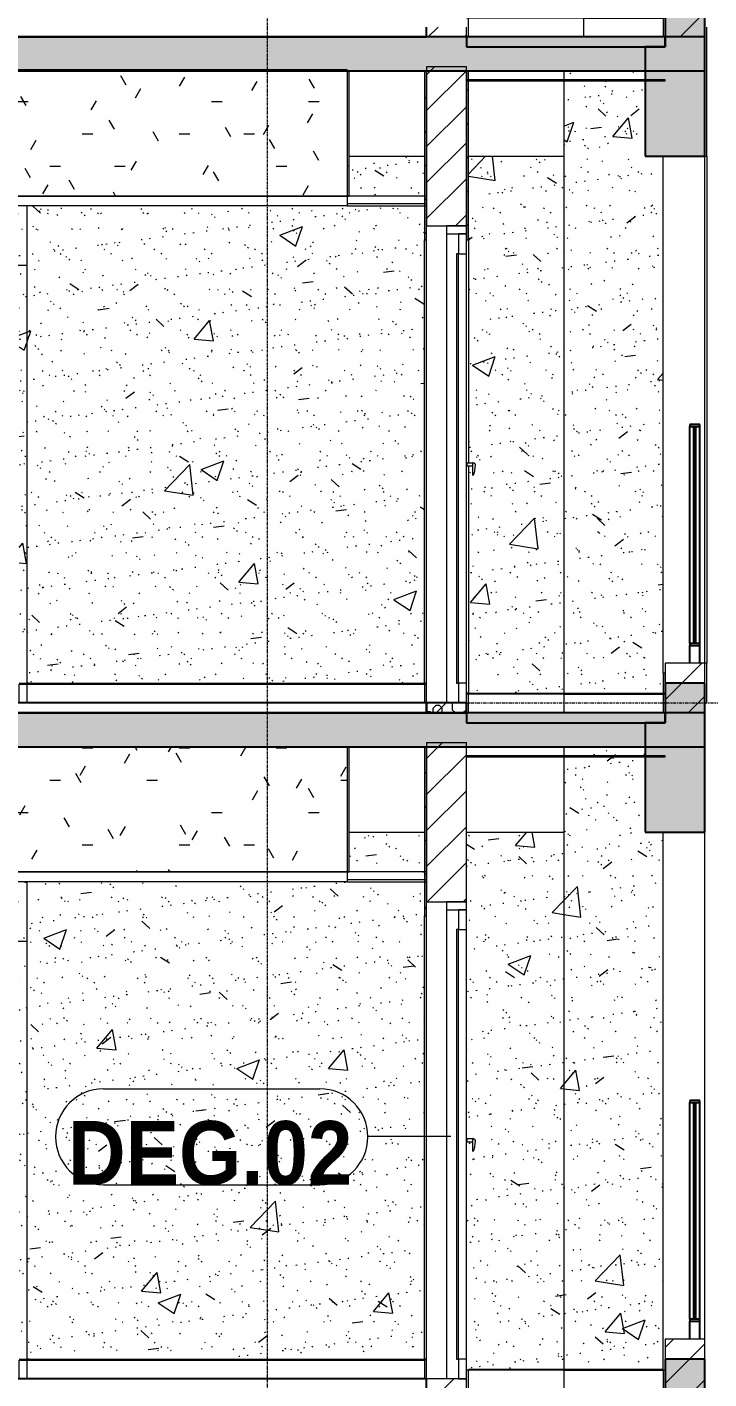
# Model space of a CAD drawing. Header units: millimetres. Extents: x 25061 to 259291, y -8723 to 35400.
# Drawn here: x 51543 to 54973, y 9000 to 15800 of the extents above; entities that cross this region are included whole.
import ezdxf

# ---------------------------------------------------------------- set-up
doc = ezdxf.new("R2010")
doc.units = ezdxf.units.MM
doc.linetypes.add('Centre', pattern=[31.75, 6.35, -4.7625, 15.875, -4.7625])
doc.linetypes.add('Grid Line', pattern=[22.225, 12.7, -3.175, 3.175, -3.175])
for name, color, linetype, lineweight in [('0-1', 7, 'Continuous', 5), ('A-CLNG', 13, 'Continuous', 9), ('A-CLNG-1', 250, 'Continuous', 18), ('A-CLNG-2', 7, 'Continuous', 9), ('A-CLNG-PATT-1', 7, 'Continuous', 9), ('A-CLNG-PATT-2', 9, 'Continuous', 9), ('A-DOOR', 31, 'Continuous', 9), ('A-DOOR-1', 7, 'Continuous', 9), ('A-DOOR-FRAM', 31, 'Continuous', 9), ('A-DOOR-GLAZ', 31, 'Continuous', 9), ('A-DOOR-IDEN', 31, 'Continuous', 9), ('A-FLOR-1', 10, 'Continuous', 25), ('A-FLOR-HRAL-1', 253, 'Continuous', 9), ('A-FLOR-LEVL-2', 51, 'Centre', 9), ('A-FLOR-PATT-1', 7, 'Continuous', 9), ('A-FLOR-PATT-2', 9, 'Continuous', 9), ('A-WALL', 113, 'Continuous', 9), ('A-WALL-1', 113, 'Continuous', 18), ('A-WALL-PATT-1', 7, 'Continuous', 9), ('A-WALL-PATT-2', 9, 'Continuous', 9), ('A-WALL-PATT-4', 111, 'Continuous', 9), ('I-WALL-1', 250, 'Continuous', 18), ('I-WALL-2', 7, 'Continuous', 9), ('S-BEAM-1', 12, 'Continuous', 5), ('S-BEAM-2', 10, 'Continuous', 25), ('S-BEAM-3', 7, 'Continuous', 9), ('S-COLS-1', 7, 'Continuous', 9), ('S-GRID-1', 1, 'Grid Line', 9)]:
    doc.layers.add(name, color=color, linetype=linetype, lineweight=lineweight)
doc.styles.add('Arial_B_1', font='arialbd.ttf', dxfattribs={"width": 0.9, "height": 320})
pattern_1 = [(50, (81080.3, 14125), (1165.978, -102.01), [121.92, -1341.12]), (355, (81080.3, 14125), (-225.554, 1222.763), [97.536, -1072.896]), (100.451, (81177.5, 14116.5), (940.433, 1120.746), [103.616, -1139.776]), (46.184, (81080.3, 14450.1), (1734.906, -269.074), [182.88, -2011.68]), (96.636, (81224.9, 14427.7), (1519.38, 1583.54), [155.42, -1709.665]), (351.184, (81080.3, 14450.1), (1519.39, 1583.52), [146.3, -1609.34]), (21, (81242.9, 14368.8), (970.332, -654.498), [121.92, -1341.12]), (326, (81242.9, 14368.8), (395.533, 1178.804), [97.536, -1072.896]), (71.451, (81323.7, 14314.3), (1365.87, 524.296), [103.616, -1139.776]), (37.5, (81080.3, 14125), (19.767, 541.1527), [53.645, -1006.246, 53.645, -1035.507, -1076.96]), (37.5, (81080.3, 14125), (19.767, 541.1527), [-2149.043, 53.645, -1023.315]), (7.5, (81080.3, 14125), (427.646, 641.156), [53.645, -567.334, 53.645, -981.862, -410.464]), (7.5, (81080.3, 14125), (427.646, 641.156), [-1656.486, 53.645, -356.82]), (327.5, (80717.8, 14125), (867.782, -36.665), [53.645, -352.755, 53.645, -1214.323, -1682.496]), (327.5, (80717.8, 14125), (867.782, -36.665), [-1674.368, 53.645, -1628.85]), (317.5, (80555.2, 14125), (948.028, 162.73), [53.645, -474.675, 53.645, -788.416, -1194.816]), (317.5, (80555.2, 14125), (948.028, 162.73), [-1370.38, 53.645, -1141.17])]
pattern_2 = [(37.5, (81080.3, 14125), (-5.1206, 156.61216), [5.364, -118.181, 5.364, -132.812, -132.08]), (37.5, (81080.3, 14125), (-5.1206, 156.61216), [-261.722, 5.364, -126.716]), (7.5, (81080.3, 14125), (143.847, 229.3842), [5.364, -61.285, 5.364, -105.989, -42.672]), (7.5, (81080.3, 14125), (143.847, 229.3842), [-178.003, 5.364, -37.308]), (327.5, (80980.33, 14125), (253.1176, 0.4601), [5.364, -35.276, 5.364, -140.94, -191.008]), (327.5, (80980.33, 14125), (253.1176, 0.4601), [-186.944, 5.364, -185.644]), (317.5, (80980.33, 14125), (244.3381, 71.3376), [5.364, -14.956, 5.364, -90.546, -109.728]), (317.5, (80980.33, 14125), (244.3381, 71.3376), [-116.23, 5.364, -104.364])]
pattern_3 = [(45, (81080.3, 14125), (-84.8528, 84.8528), [])]
pattern_4 = [(0, (81080.3, 14125), (1300.48, 325.12), [53.645, -921.715, 53.645, -6123.635]), (0, (81080.3, 14125), (1300.48, 325.12), [-1029.005, -921.715, 53.645, -1897.075, -3251.2]), (0, (81080.3, 14125), (1300.48, 325.12), [-3901.44, 53.645, -921.715, 53.645, -2222.195]), (0, (81080.3, 14125), (1300.48, 325.12), [-4930.445, -596.595, 53.645, -1571.955]), (120, (81567.98, 14287.56), (-931.8022, 963.6887), [53.645, -921.715, -6177.28]), (120, (81567.98, 14287.56), (-931.8022, 963.6887), [-975.36, 53.645, -921.715, -5201.92]), (120, (81567.98, 14287.56), (-931.8022, 963.6887), [-1950.72, 53.645, -1897.075, -3251.2]), (120, (81567.98, 14287.56), (-931.8022, 963.6887), [-3901.44, 53.645, -921.715, -2275.84]), (120, (81567.98, 14287.56), (-931.8022, 963.6887), [-4876.8, 53.645, -596.595, -1625.6]), (120, (81567.98, 14287.56), (-931.8022, 963.6887), [-5527.04, 53.645, -1571.955]), (240, (81730.54, 14937.8), (-368.6778, -1288.8087), [53.645, -921.715, -6177.28]), (240, (81730.54, 14937.8), (-368.6778, -1288.8087), [-975.36, 53.645, -921.715, -5201.92]), (240, (81730.54, 14937.8), (-368.6778, -1288.8087), [-1950.72, 53.645, -1897.075, -3251.2]), (240, (81730.54, 14937.8), (-368.6778, -1288.8087), [-3901.44, 53.645, -921.715, -2275.84]), (240, (81730.54, 14937.8), (-368.6778, -1288.8087), [-4876.8, 53.645, -596.595, -1625.6]), (240, (81730.54, 14937.8), (-368.6778, -1288.8087), [-5527.04, 53.645, -1571.955])]
pattern_5 = [(0, (81080.3, 14125), (650.24, 162.56), [53.645, -434.035, 53.645, -434.035, -2600.96]), (0, (81080.3, 14125), (650.24, 162.56), [-975.36, 53.645, -921.715, 53.645, -434.035, -1137.92]), (0, (81080.3, 14125), (650.24, 162.56), [-2438.4, 53.645, -271.475, 53.645, -759.155]), (120, (81324.14, 14206.28), (-465.9011, 481.84436), [53.645, -434.035, 53.645, -3034.995]), (120, (81324.14, 14206.28), (-465.9011, 481.84436), [-541.325, -434.035, 53.645, -921.715, -1625.6]), (120, (81324.14, 14206.28), (-465.9011, 481.84436), [-1950.72, 53.645, -434.035, 53.645, -1084.275]), (120, (81324.14, 14206.28), (-465.9011, 481.84436), [-2492.045, -271.475, 53.645, -759.155]), (240, (81405.42, 14531.4), (-184.3389, -644.40436), [53.645, -434.035, 53.645, -3034.995]), (240, (81405.42, 14531.4), (-184.3389, -644.40436), [-541.325, -434.035, 53.645, -921.715, -1625.6]), (240, (81405.42, 14531.4), (-184.3389, -644.40436), [-1950.72, 53.645, -434.035, 53.645, -1084.275]), (240, (81405.42, 14531.4), (-184.3389, -644.40436), [-2492.045, -271.475, 53.645, -759.155])]
pattern_6 = [(45, (81080.3, 14125), (-90.50967, 90.50967), [])]

# ---------------------------------------------------------------- blocks, each defined once
blk = doc.blocks.new('NCV_TKTC_KET CAU_rvt-1-TKCS_MẶT CẮT 1')
at = {"layer": 'A-FLOR-PATT-1'}
h = blk.add_hatch(color=256, dxfattribs=at)
h.paths.add_polyline_path([(127252.4, 15580), (127252.4, 15750), (118852.4, 15750), (118852.4, 15580), (126740, 15580)])
h.paths.add_polyline_path([(33652.6, 15580), (42052.6, 15580), (42052.6, 15750), (33652.6, 15750)])
h.paths.add_polyline_path([(114352.4, 15580), (114352.4, 15750), (105952.4, 15750), (105952.4, 15580), (113942, 15580)])
h.paths.add_polyline_path([(46552.6, 15580), (54952.6, 15580), (54952.6, 15750), (46552.6, 15750)])
h = blk.add_hatch(color=256, dxfattribs=at)
h.paths.add_polyline_path([(33652.6, 12180), (42052.6, 12180), (42052.6, 12350), (33652.6, 12350), (33652.6, 12183.4)])
h.paths.add_polyline_path([(54751.6, 12180), (54952.6, 12180), (54952.6, 12350), (46552.6, 12350), (46552.6, 12180), (53151.9, 12180)])
h.paths.add_polyline_path([(127252.4, 12180), (127252.4, 12350), (118852.4, 12350), (118852.4, 12180), (126740, 12180)])
h.paths.add_polyline_path([(105952.4, 12180), (114352.4, 12180), (114352.4, 12350), (105952.4, 12350), (105952.4, 12183.4)])
at = {"layer": 'S-BEAM-1'}
for points in [[(54952.6, 15700), (54952.6, 15900), (54752.6, 15900), (54752.6, 15700)], [(54751.6, 15150), (54952.6, 15150), (54952.6, 15700), (54652.6, 15700), (54652.6, 15150)], [(54952.6, 12300), (54952.6, 12500), (54752.6, 12500), (54752.6, 12300)], [(54952.6, 11750), (54952.6, 12300), (54652.6, 12300), (54652.6, 11750), (54751.6, 11750)], [(54952.6, 8900), (54952.6, 9100), (54752.6, 9100), (54752.6, 8900)]]:
    blk.add_hatch(color=256, dxfattribs=at).paths.add_polyline_path(points)
at = {"layer": 'A-FLOR-1'}
for p, q in [((54952.6, 15750), (46552.6, 15750)), ((54952.6, 15580), (54952.6, 15750)), ((46552.6, 15580), (54952.6, 15580)), ((54952.6, 12350), (46552.6, 12350)), ((54952.6, 12180), (54952.6, 12350)), ((46552.6, 12180), (54952.6, 12180))]:
    blk.add_line(p, q, dxfattribs=at)
at = {"layer": 'S-BEAM-2'}
for p, q in [((54752.6, 15900), (54752.6, 15700)), ((54952.6, 15700), (54952.6, 15900)), ((54752.6, 15700), (54652.6, 15700)), ((54652.6, 15700), (54652.6, 15150)), ((54952.6, 15150), (54952.6, 15700)), ((54652.6, 15150), (54952.6, 15150)), ((54952.6, 12500), (54752.6, 12500)), ((54752.6, 12500), (54752.6, 12300)), ((54952.6, 12300), (54952.6, 12500)), ((54752.6, 12300), (54652.6, 12300)), ((54652.6, 12300), (54652.6, 11750)), ((54952.6, 11750), (54952.6, 12300)), ((54652.6, 11750), (54952.6, 11750)), ((54952.6, 9100), (54752.6, 9100)), ((54752.6, 9100), (54752.6, 8900)), ((54952.6, 8900), (54952.6, 9100))]:
    blk.add_line(p, q, dxfattribs=at)
at = {"layer": 'S-BEAM-3'}
for p, q in [((53162.7, 15150), (53542.6, 15150)), ((53762.6, 15150), (54242.6, 15150)), ((53162.7, 11750), (53542.6, 11750)), ((53752.6, 11750), (54242.6, 11750))]:
    blk.add_line(p, q, dxfattribs=at)
at = {"layer": 'S-COLS-1'}
for p, q in [((54952.6, 12600), (54952.6, 15150)), ((54252.6, 12445), (54252.6, 12450)), ((54952.6, 9200), (54952.6, 11750)), ((54252.6, 9045), (54252.6, 9050))]:
    blk.add_line(p, q, dxfattribs=at)
blk = doc.blocks.new('DOOR_CW_01 CANH MO-PANEL KINH - DIW_01-900x2200-CỬA GỖ VÂN LAMINATE-553375-TKCS_MẶT CẮT 1')
at = {"layer": 'A-DOOR-1'}
for p, q in [((123842.7, 7800), (123732.7, 7800)), ((123852.7, 5695), (123852.7, 5700)), ((123852.7, 5695), (123852.7, 5700)), ((123852.7, 5695), (123852.7, 5700)), ((123912.7, 5695), (123912.7, 5700)), ((123952.7, 5700), (123952.7, 5695)), ((123952.7, 5700), (123952.7, 5695)), ((123952.7, 5695), (123952.7, 5700))]:
    blk.add_line(p, q, dxfattribs=at)
blk = doc.blocks.new('Railing - Railing-910706-TKCS_MẶT CẮT 1')
at = {"layer": 'A-FLOR-HRAL-1'}
for p, q in [((53762.564287, 5645), (53752.564287, 5645)), ((53762.564287, 5550), (53762.564287, 5645)), ((54242.564287, 5645), (53762.564287, 5645)), ((54242.564287, 5645), (54742.564287, 5645)), ((54242.564287, 5645), (54242.564287, 5550)), ((54752.564287, 5645), (54742.564287, 5645)), ((54742.564287, 5645), (54742.564287, 5550)), ((54752.564287, 5550), (54752.564287, 5645)), ((54742.564287, 5550), (54752.564287, 5550))]:
    blk.add_line(p, q, dxfattribs=at)
blk = doc.blocks.new('Railing - Railing-910740-TKCS_MẶT CẮT 1')
at = {"layer": 'A-FLOR-HRAL-1'}
for p, q in [((51502.564287, 5600), (51502.564287, 5695)), ((51502.564287, 5695), (51542.564287, 5695))]:
    blk.add_line(p, q, dxfattribs=at)
blk = doc.blocks.new('Railing - Railing-910746-TKCS_MẶT CẮT 1')
at = {"layer": 'A-FLOR-HRAL-1'}
for p, q in [((51542.564287, 5600), (51542.564287, 5695)), ((51542.564287, 5695), (53542.564287, 5695)), ((53552.564287, 5695), (53542.564287, 5695)), ((53542.564287, 5695), (53542.564287, 5600))]:
    blk.add_line(p, q, dxfattribs=at)
blk = doc.blocks.new('CL_01-VÁCH DỰNG THẠCH CAO CĂN HỘ LOẠI 1-5A3 - CL_01-VÁCH DỰNG THẠCH CAO CĂN HỘ LOẠI 1A-5-V37-TKCS_MẶT CẮT 1')
at = {"layer": 'A-CLNG-PATT-1'}
h = blk.add_hatch(dxfattribs=at)
h.set_pattern_fill('FP_7', color=256, style=0, pattern_type=2)
h.set_pattern_definition(pattern_4)
h.paths.add_polyline_path([(47552.6, 14950), (47552.6, 15580), (47542.6, 15580), (47542.6, 14950)])
h.paths.add_polyline_path([(53162.7, 14950), (53162.7, 15580), (53152.7, 15580), (53152.7, 14950)])
at = {"layer": 'A-CLNG-PATT-2'}
h = blk.add_hatch(dxfattribs=at)
h.set_pattern_fill('FP_1', color=256, style=0, pattern_type=2)
h.set_pattern_definition(pattern_5)
h.paths.add_polyline_path([(53152.6, 14950), (53152.7, 14950), (53151.9, 15580), (50652.6, 15580), (50652.6, 15350), (50452.6, 15350), (50452.6, 15580), (47552.6, 15580), (47552.6, 14950), (53151.9, 14950)])
at = {"layer": 'A-CLNG-1'}
for p, q in [((47552.6, 15580), (47542.6, 15580)), ((47542.6, 15580), (47542.6, 14950)), ((47552.6, 14950), (47552.6, 15580)), ((53162.7, 15580), (53152.7, 15580)), ((53152.7, 15580), (53152.7, 14950)), ((53162.7, 14950), (53162.7, 15580)), ((47542.6, 14950), (47552.6, 14950)), ((53152.7, 14950), (53162.7, 14950))]:
    blk.add_line(p, q, dxfattribs=at)
at = {"layer": 'A-CLNG-2'}
blk.add_line((53152.7, 14950), (47552.6, 14950), dxfattribs=at)
blk = doc.blocks.new('NCV_TKTC_TANG 3 - 4_rvt-1-TKCS_MẶT CẮT 1')
at = {"layer": 'A-CLNG-PATT-1'}
h = blk.add_hatch(dxfattribs=at)
h.set_pattern_fill('FP_7', color=256, style=0, pattern_type=2)
h.set_pattern_definition(pattern_4)
h.paths.add_polyline_path([(53151.9, 15580), (53152.6, 15580), (53151.9, 15585), (47552.6, 15585), (47552.6, 15580), (51552.1, 15580)])
at = {"layer": 'A-FLOR-PATT-2'}
h = blk.add_hatch(dxfattribs=at)
h.set_pattern_fill('FP_6', color=256, style=0, pattern_type=2)
h.set_pattern_definition([(180, (81252.7, 14216.3), (-2e-14, -203.2), [19.239, -183.961]), (135, (81266.3, 14202.7), (-203.19986, 1e-14), [19.239, -268.129]), (90, (81266.3, 14183.47), (-203.2, 1e-14), [19.239, -183.961]), (45, (81252.7, 14169.86), (0, 203.19986), [19.239, -268.129]), (0, (81233.46, 14169.86), (0, 203.2), [19.239, -183.961]), (315, (81219.86, 14183.47), (203.19986, 0), [19.239, -268.129]), (270, (81219.86, 14202.7), (203.2, 1e-14), [19.239, -183.961]), (225, (81233.46, 14216.31), (1e-14, -203.19986), [19.239, -268.129]), (180, (81207.18, 14184.3), (-2e-14, -203.2), [22.055, -181.145]), (135, (81222.78, 14168.71), (-203.19986, 1e-14), [22.055, -265.314]), (90, (81222.78, 14146.66), (-203.2, 1e-14), [22.055, -181.145]), (45, (81207.18, 14131.06), (0, 203.19986), [22.055, -265.314]), (0, (81185.13, 14131.06), (0, 203.2), [22.055, -181.145]), (315, (81169.54, 14146.66), (203.19986, 0), [22.055, -265.314]), (270, (81169.54, 14168.71), (203.2, 1e-14), [22.055, -181.145]), (225, (81185.13, 14184.3), (1e-14, -203.19986), [22.055, -265.314]), (180, (81114.68, 14169.67), (-2e-14, -203.2), [14.547, -188.653]), (135, (81124.96, 14159.39), (-203.19986, 1e-14), [14.547, -272.821]), (90, (81124.96, 14144.84), (-203.2, 1e-14), [14.547, -188.653]), (45, (81114.68, 14134.56), (0, 203.19986), [14.547, -272.821]), (0, (81100.13, 14134.56), (0, 203.2), [14.547, -188.653]), (315, (81089.85, 14144.84), (203.19986, 0), [14.547, -272.821]), (270, (81089.85, 14159.39), (203.2, 1e-14), [14.547, -188.653]), (225, (81100.13, 14169.67), (1e-14, -203.19986), [14.547, -272.821]), (90, (81183.32, 14194.78), (-203.2, 1e-14), [29.097, -174.103]), (45, (81162.74, 14174.2), (0, 203.19986), [29.097, -258.271]), (0, (81133.65, 14174.2), (0, 203.2), [29.097, -174.103]), (315, (81113.07, 14194.78), (203.19986, 0), [29.097, -258.271]), (270, (81113.07, 14223.87), (203.2, 1e-14), [29.097, -174.103]), (225, (81133.65, 14244.45), (1e-14, -203.19986), [29.097, -258.271]), (180, (81162.74, 14244.45), (-2e-14, -203.2), [29.097, -174.103]), (135, (81183.32, 14223.87), (-203.19986, 1e-14), [29.097, -258.271]), (90, (81262.35, 14261.4), (-203.2, 1e-14), [37.075, -166.125]), (45, (81236.13, 14235.19), (0, 203.19986), [37.075, -250.293]), (0, (81199.05, 14235.19), (0, 203.2), [37.075, -166.125]), (315, (81172.84, 14261.4), (203.19986, 0), [37.075, -250.293]), (270, (81172.84, 14298.48), (203.2, 1e-14), [37.075, -166.125]), (225, (81199.05, 14324.7), (1e-14, -203.19986), [37.075, -250.293]), (180, (81236.13, 14324.7), (-2e-14, -203.2), [37.075, -166.125]), (135, (81262.35, 14298.48), (-203.19986, 1e-14), [37.075, -250.293]), (90, (81138.85, 14272.68), (-203.2, 1e-14), [19.242, -183.958]), (45, (81125.24, 14259.07), (0, 203.19986), [19.242, -268.127]), (0, (81106, 14259.07), (0, 203.2), [19.242, -183.958]), (315, (81092.4, 14272.68), (203.19986, 0), [19.242, -268.127]), (270, (81092.4, 14291.92), (203.2, 1e-14), [19.242, -183.958]), (225, (81106, 14305.53), (1e-14, -203.19986), [19.242, -268.127]), (180, (81125.24, 14305.53), (-2e-14, -203.2), [19.242, -183.958]), (135, (81138.85, 14291.92), (-203.19986, 1e-14), [19.242, -268.127])])
h.paths.add_polyline_path([(53752.6, 12350), (53752.6, 12400), (53552.6, 12400), (53552.6, 12350)])
at = {"layer": 'A-WALL-PATT-1'}
h = blk.add_hatch(dxfattribs=at)
h.set_pattern_fill('FP_3', color=256, style=0, pattern_type=2)
h.set_pattern_definition(pattern_3)
h.paths.add_polyline_path([(53552.6, 14730), (53552.6, 15580), (53542.6, 15580), (53542.6, 14730)])
h = blk.add_hatch(dxfattribs=at)
h.set_pattern_fill('FP_3', color=256, style=0, pattern_type=2)
h.set_pattern_definition(pattern_3)
h.paths.add_polyline_path([(53762.6, 14730), (53762.6, 15580), (53752.6, 15580), (53752.6, 14730)])
at = {"layer": 'A-WALL-PATT-2'}
h = blk.add_hatch(dxfattribs=at)
h.set_pattern_fill('FP_4', color=256, style=0, pattern_type=2)
h.set_pattern_definition(pattern_1)
h.paths.add_polyline_path([(54742.6, 12450), (54742.6, 15150), (54652.6, 15150), (54652.6, 15530), (54242.6, 15530), (54242.6, 12450)])
h.paths.add_polyline_path([(54242.6, 15535), (54652.6, 15535), (54652.6, 15580), (54242.6, 15580)])
h = blk.add_hatch(dxfattribs=at)
h.set_pattern_fill('FP_5', color=256, style=0, pattern_type=2)
h.set_pattern_definition(pattern_2)
h.paths.add_polyline_path([(54742.6, 12450), (54742.6, 15150), (54652.6, 15150), (54652.6, 15530), (54242.6, 15530), (54242.6, 12450)])
h.paths.add_polyline_path([(54242.6, 15535), (54652.6, 15535), (54652.6, 15580), (54242.6, 15580)])
h = blk.add_hatch(dxfattribs=at)
h.set_pattern_fill('FP_4', color=256, style=0, pattern_type=2)
h.set_pattern_definition(pattern_1)
h.paths.add_polyline_path([(51552.6, 12500), (53542.6, 12500), (53542.6, 14900), (51552.6, 14900), (51552.6, 14616.3)])
h.paths.add_polyline_path([(53542.6, 14950), (53542.6, 15150), (53162.7, 15150), (53162.7, 14950)])
h = blk.add_hatch(dxfattribs=at)
h.set_pattern_fill('FP_5', color=256, style=0, pattern_type=2)
h.set_pattern_definition(pattern_2)
h.paths.add_polyline_path([(51552.6, 12500), (53542.6, 12500), (53542.6, 14900), (51552.6, 14900), (51552.6, 14616.3)])
h.paths.add_polyline_path([(53542.6, 14950), (53542.6, 15150), (53162.7, 15150), (53162.7, 14950)])
h = blk.add_hatch(dxfattribs=at)
h.set_pattern_fill('FP_4', color=256, style=0, pattern_type=2)
h.set_pattern_definition(pattern_1)
h.paths.add_polyline_path([(53762.6, 12450), (54242.6, 12450), (54242.6, 15150), (53762.6, 15150), (53762.6, 13606.8), (53794, 13604.9), (53795.2, 13601.7), (53791.3, 13558.7), (53785.6, 13545.2), (53785.6, 13593.2), (53762.6, 13593.2), (53762.6, 13399.9)])
h = blk.add_hatch(dxfattribs=at)
h.set_pattern_fill('FP_5', color=256, style=0, pattern_type=2)
h.set_pattern_definition(pattern_2)
h.paths.add_polyline_path([(53762.6, 12450), (54242.6, 12450), (54242.6, 15150), (53762.6, 15150), (53762.6, 13606.8), (53794, 13604.9), (53795.2, 13601.7), (53791.3, 13558.7), (53785.6, 13545.2), (53785.6, 13593.2), (53762.6, 13593.2), (53762.6, 13399.9)])
h = blk.add_hatch(dxfattribs=at)
h.set_pattern_fill('FP_4', color=256, style=0, pattern_type=2)
h.set_pattern_definition(pattern_1)
h.paths.add_polyline_path([(50562.6, 12500), (50602.6, 12500), (50602.6, 14600), (51502.6, 14600), (51502.6, 12500), (51542.6, 12500), (51542.6, 14900), (51122.9, 14900), (51122.9, 14860), (50982.9, 14860), (50982.9, 14900), (50562.6, 14900), (50562.6, 13399.9)])
h = blk.add_hatch(dxfattribs=at)
h.set_pattern_fill('FP_5', color=256, style=0, pattern_type=2)
h.set_pattern_definition(pattern_2)
h.paths.add_polyline_path([(50562.6, 12500), (50602.6, 12500), (50602.6, 14600), (51502.6, 14600), (51502.6, 12500), (51542.6, 12500), (51542.6, 14900), (51122.9, 14900), (51122.9, 14860), (50982.9, 14860), (50982.9, 14900), (50562.6, 14900), (50562.6, 13399.9)])
h = blk.add_hatch(dxfattribs=at)
h.set_pattern_fill('FP_4', color=256, style=0, pattern_type=2)
h.set_pattern_definition(pattern_1)
h.paths.add_polyline_path([(51552.1, 12500), (51552.6, 12500), (51552.1, 14900), (51542.6, 14900), (51542.6, 12500)])
h = blk.add_hatch(dxfattribs=at)
h.set_pattern_fill('FP_5', color=256, style=0, pattern_type=2)
h.set_pattern_definition(pattern_2)
h.paths.add_polyline_path([(51552.1, 12500), (51552.6, 12500), (51552.1, 14900), (51542.6, 14900), (51542.6, 12500)])
at = {"layer": 'A-CLNG-1'}
for p, q in [((53152.6, 15585), (47552.6, 15585)), ((47552.6, 15580), (53152.6, 15580)), ((53152.6, 15580), (53152.6, 15585)), ((54752.6, 15535), (53752.6, 15535)), ((53752.6, 15535), (53752.6, 15530)), ((53752.6, 15530), (54752.6, 15530)), ((54752.6, 15530), (54752.6, 15535)), ((53552.6, 14950), (53152.6, 14950)), ((53152.6, 14950), (53152.6, 14900)), ((53152.6, 14900), (53552.6, 14900)), ((53552.6, 14900), (53552.6, 14950))]:
    blk.add_line(p, q, dxfattribs=at)
at = {"layer": 'A-CLNG-2'}
for p, q in [((47552.6, 14950), (53152.6, 14950)), ((53152.6, 14900), (47552.6, 14900)), ((53552.6, 14910), (53152.6, 14910))]:
    blk.add_line(p, q, dxfattribs=at)
at = {"layer": 'A-FLOR-1'}
for p, q in [((53552.6, 12400), (46752.6, 12400)), ((53552.6, 12350), (53552.6, 12400)), ((53752.6, 12400), (53552.6, 12400)), ((53552.6, 12400), (53552.6, 12350)), ((53752.6, 12350), (53752.6, 12400)), ((46752.6, 12350), (53552.6, 12350)), ((53552.6, 12350), (53752.6, 12350)), ((54752.6, 12350), (53752.6, 12350)), ((53752.6, 12350), (53752.6, 12300)), ((54752.6, 12300), (54752.6, 12350)), ((53752.6, 12300), (54752.6, 12300))]:
    blk.add_line(p, q, dxfattribs=at)
at = {"layer": 'I-WALL-1'}
for p, q in [((53542.6, 15580), (53542.6, 14730)), ((53552.6, 15580), (53542.6, 15580)), ((53552.6, 14730), (53552.6, 15580)), ((53752.6, 15580), (53752.6, 14730)), ((53762.6, 15580), (53752.6, 15580)), ((53762.6, 14730), (53762.6, 15580)), ((53542.6, 14730), (53552.6, 14730)), ((53752.6, 14730), (53762.6, 14730)), ((54742.6, 12550), (54742.6, 12450)), ((54752.6, 12550), (54742.6, 12550)), ((54752.6, 12450), (54752.6, 12550)), ((54742.6, 12450), (54752.6, 12450))]:
    blk.add_line(p, q, dxfattribs=at)
at = {"layer": 'I-WALL-2'}
for p, q in [((54242.6, 15580), (54242.6, 15535)), ((54242.6, 15530), (54242.6, 12450)), ((54742.6, 12550), (54742.6, 15150)), ((51542.6, 12500), (51542.6, 14900)), ((53542.6, 12500), (53542.6, 14730)), ((53762.6, 14730), (53762.6, 13606.6)), ((53762.6, 13593.2), (53762.6, 12450)), ((51502.6, 12500), (51542.6, 12500)), ((51552.6, 12500), (51542.6, 12500)), ((51552.6, 12500), (53542.6, 12500)), ((53552.6, 12500), (53542.6, 12500)), ((53762.6, 12450), (53752.6, 12450)), ((53762.6, 12450), (54242.6, 12450)), ((54242.6, 12450), (54742.6, 12450))]:
    blk.add_line(p, q, dxfattribs=at)
at = {"layer": ''}
for name in ['Railing - Railing-910740-TKCS_MẶT CẮT 1', 'Railing - Railing-910746-TKCS_MẶT CẮT 1', 'Railing - Railing-910706-TKCS_MẶT CẮT 1']:
    blk.add_blockref(name, (0, 6800), dxfattribs=at)
at = {"layer": 'A-CLNG'}
blk.add_blockref('CL_01-VÁCH DỰNG THẠCH CAO CĂN HỘ LOẠI 1-5A3 - CL_01-VÁCH DỰNG THẠCH CAO CĂN HỘ LOẠI 1A-5-V37-TKCS_MẶT CẮT 1', (0, 0), dxfattribs=at)
at = {"layer": 'A-DOOR'}
blk.add_blockref('DOOR_CW_01 CANH MO-PANEL KINH - DIW_01-900x2200-CỬA GỖ VÂN LAMINATE-553375-TKCS_MẶT CẮT 1', (-72300.1, 6800), dxfattribs=at)
blk = doc.blocks.new('CL_01-VÁCH DỰNG THẠCH CAO CĂN HỘ LOẠI 1-5A3 - CL_01-VÁCH DỰNG THẠCH CAO CĂN HỘ LOẠI 1A-5-V100-TKCS_MẶT CẮT 1')
at = {"layer": 'A-CLNG-PATT-2'}
h = blk.add_hatch(dxfattribs=at)
h.set_pattern_fill('FP_1', color=256, style=0, pattern_type=2)
h.set_pattern_definition(pattern_5)
h.paths.add_polyline_path([(53152.7, 11550), (53151.9, 12180), (50652.6, 12180), (50652.6, 11950), (50452.6, 11950), (50452.6, 12180), (47552.6, 12180), (47552.6, 11550), (53152.6, 11550)])
at = {"layer": 'A-CLNG-1'}
for p, q in [((47552.6, 12180), (47542.6, 12180)), ((47542.6, 12180), (47542.6, 11550)), ((47552.6, 11550), (47552.6, 12180)), ((53162.7, 12180), (53152.7, 12180)), ((53152.7, 12180), (53152.7, 11550)), ((53162.7, 11550), (53162.7, 12180)), ((47542.6, 11550), (47552.6, 11550)), ((53152.7, 11550), (53162.7, 11550))]:
    blk.add_line(p, q, dxfattribs=at)
at = {"layer": 'A-CLNG-2'}
blk.add_line((53152.7, 11550), (47552.6, 11550), dxfattribs=at)
blk = doc.blocks.new('NCV_TKTC_TANG 3 - 4_rvt-2-TKCS_MẶT CẮT 1')
at = {"layer": 'A-WALL-PATT-1'}
h = blk.add_hatch(dxfattribs=at)
h.set_pattern_fill('FP_3', color=256, style=0, pattern_type=2)
h.set_pattern_definition(pattern_3)
h.paths.add_polyline_path([(53552.6, 11330), (53552.6, 12180), (53542.6, 12180), (53542.6, 11330)])
at = {"layer": 'A-WALL-PATT-2'}
h = blk.add_hatch(dxfattribs=at)
h.set_pattern_fill('FP_4', color=256, style=0, pattern_type=2)
h.set_pattern_definition(pattern_1)
h.paths.add_polyline_path([(54242.6, 9050), (54742.6, 9050), (54742.6, 11750), (54652.6, 11750), (54652.6, 12130), (54242.6, 12130), (54242.6, 9750.5)])
h.paths.add_polyline_path([(54242.6, 12135), (54652.6, 12135), (54652.6, 12180), (54242.6, 12180)])
h = blk.add_hatch(dxfattribs=at)
h.set_pattern_fill('FP_5', color=256, style=0, pattern_type=2)
h.set_pattern_definition(pattern_2)
h.paths.add_polyline_path([(54242.6, 9050), (54742.6, 9050), (54742.6, 11750), (54652.6, 11750), (54652.6, 12130), (54242.6, 12130), (54242.6, 9750.5)])
h.paths.add_polyline_path([(54242.6, 12135), (54652.6, 12135), (54652.6, 12180), (54242.6, 12180)])
h = blk.add_hatch(dxfattribs=at)
h.set_pattern_fill('FP_4', color=256, style=0, pattern_type=2)
h.set_pattern_definition(pattern_1)
h.paths.add_polyline_path([(51552.6, 9100), (53542.6, 9100), (53542.6, 11500), (51552.6, 11500), (51552.6, 9750.5)])
h.paths.add_polyline_path([(53542.6, 11550), (53542.6, 11750), (53162.7, 11750), (53162.7, 11550)])
h = blk.add_hatch(dxfattribs=at)
h.set_pattern_fill('FP_5', color=256, style=0, pattern_type=2)
h.set_pattern_definition(pattern_2)
h.paths.add_polyline_path([(51552.6, 9100), (53542.6, 9100), (53542.6, 11500), (51552.6, 11500), (51552.6, 9750.5)])
h.paths.add_polyline_path([(53542.6, 11550), (53542.6, 11750), (53162.7, 11750), (53162.7, 11550)])
h = blk.add_hatch(dxfattribs=at)
h.set_pattern_fill('FP_4', color=256, style=0, pattern_type=2)
h.set_pattern_definition(pattern_1)
h.paths.add_polyline_path([(53762.6, 9050), (54242.6, 9050), (54242.6, 11750), (53752.6, 11750), (53752.6, 10210), (53755.6, 10210), (53755.6, 10206.8), (53794, 10204.9), (53795.2, 10201.7), (53791.3, 10158.7), (53785.6, 10145.2), (53785.6, 10193.2), (53755.6, 10193.2), (53755.6, 10190), (53752.6, 10190), (53752.6, 9050)])
h = blk.add_hatch(dxfattribs=at)
h.set_pattern_fill('FP_5', color=256, style=0, pattern_type=2)
h.set_pattern_definition(pattern_2)
h.paths.add_polyline_path([(53762.6, 9050), (54242.6, 9050), (54242.6, 11750), (53752.6, 11750), (53752.6, 10210), (53755.6, 10210), (53755.6, 10206.8), (53794, 10204.9), (53795.2, 10201.7), (53791.3, 10158.7), (53785.6, 10145.2), (53785.6, 10193.2), (53755.6, 10193.2), (53755.6, 10190), (53752.6, 10190), (53752.6, 9050)])
h = blk.add_hatch(dxfattribs=at)
h.set_pattern_fill('FP_4', color=256, style=0, pattern_type=2)
h.set_pattern_definition(pattern_1)
h.paths.add_polyline_path([(50602.6, 9100), (50602.6, 11200), (51502.6, 11200), (51502.6, 9100), (51542.6, 9100), (51542.6, 11500), (51122.9, 11500), (51122.9, 11460), (50982.9, 11460), (50982.9, 11500), (50562.6, 11500), (50562.6, 9100)])
h = blk.add_hatch(dxfattribs=at)
h.set_pattern_fill('FP_5', color=256, style=0, pattern_type=2)
h.set_pattern_definition(pattern_2)
h.paths.add_polyline_path([(50602.6, 9100), (50602.6, 11200), (51502.6, 11200), (51502.6, 9100), (51542.6, 9100), (51542.6, 11500), (51122.9, 11500), (51122.9, 11460), (50982.9, 11460), (50982.9, 11500), (50562.6, 11500), (50562.6, 9100)])
h = blk.add_hatch(dxfattribs=at)
h.set_pattern_fill('FP_5', color=256, style=0, pattern_type=2)
h.set_pattern_definition(pattern_2)
h.paths.add_polyline_path([(51552.1, 9100), (51552.6, 9100), (51552.1, 11500), (51542.6, 11500), (51542.6, 9100)])
at = {"layer": 'A-CLNG-1'}
for p, q in [((54752.6, 12135), (53752.6, 12135)), ((53752.6, 12135), (53752.6, 12130)), ((53752.6, 12130), (54752.6, 12130)), ((54752.6, 12130), (54752.6, 12135)), ((53552.6, 11550), (53152.6, 11550)), ((53152.6, 11550), (53152.6, 11500)), ((53152.6, 11500), (53552.6, 11500)), ((53552.6, 11500), (53552.6, 11550))]:
    blk.add_line(p, q, dxfattribs=at)
at = {"layer": 'A-CLNG-2'}
for p, q in [((47552.6, 11550), (53152.6, 11550)), ((53152.6, 11500), (47552.6, 11500)), ((53552.6, 11510), (53152.6, 11510))]:
    blk.add_line(p, q, dxfattribs=at)
at = {"layer": 'A-FLOR-1'}
for p, q in [((53552.6, 9000), (46752.6, 9000)), ((53552.6, 8950), (53552.6, 9000))]:
    blk.add_line(p, q, dxfattribs=at)
at = {"layer": 'I-WALL-1'}
for p, q in [((53542.6, 12180), (53542.6, 11330)), ((53552.6, 12180), (53542.6, 12180)), ((53552.6, 11330), (53552.6, 12180)), ((53542.6, 11330), (53552.6, 11330))]:
    blk.add_line(p, q, dxfattribs=at)
at = {"layer": 'I-WALL-2'}
for p, q in [((54242.6, 12180), (54242.6, 12135)), ((54242.6, 12130), (54242.6, 9050)), ((54742.6, 9050), (54742.6, 11750)), ((51542.6, 9100), (51542.6, 11500)), ((53542.6, 9100), (53542.6, 11330)), ((51502.6, 9100), (51542.6, 9100)), ((51552.6, 9100), (51542.6, 9100)), ((51552.6, 9100), (53542.6, 9100)), ((53552.6, 9100), (53542.6, 9100)), ((53762.6, 9050), (54242.6, 9050)), ((54242.6, 9050), (54742.6, 9050))]:
    blk.add_line(p, q, dxfattribs=at)
at = {"layer": ''}
for name in ['Railing - Railing-910740-TKCS_MẶT CẮT 1', 'Railing - Railing-910746-TKCS_MẶT CẮT 1', 'Railing - Railing-910706-TKCS_MẶT CẮT 1']:
    blk.add_blockref(name, (0, 3400), dxfattribs=at)
at = {"layer": 'A-CLNG'}
blk.add_blockref('CL_01-VÁCH DỰNG THẠCH CAO CĂN HỘ LOẠI 1-5A3 - CL_01-VÁCH DỰNG THẠCH CAO CĂN HỘ LOẠI 1A-5-V100-TKCS_MẶT CẮT 1', (0, 0), dxfattribs=at)
at = {"layer": 'A-DOOR'}
blk.add_blockref('DOOR_CW_01 CANH MO-PANEL KINH - DIW_01-900x2200-CỬA GỖ VÂN LAMINATE-553375-TKCS_MẶT CẮT 1', (-72300.1, 3400), dxfattribs=at)
blk = doc.blocks.new('Railing - Railing-951731-TKCS_MẶT CẮT 1')
at = {"layer": 'A-FLOR-HRAL-1'}
for p, q in [((53762.564287, 15845), (53752.564287, 15845)), ((53762.564287, 15750), (53762.564287, 15845)), ((54342.564287, 15845), (53762.564287, 15845)), ((54342.564287, 15845), (54742.564287, 15845)), ((54342.564287, 15845), (54342.564287, 15750)), ((54752.564287, 15845), (54742.564287, 15845)), ((54742.564287, 15845), (54742.564287, 15750)), ((54752.564287, 15750), (54752.564287, 15845)), ((54742.564287, 15750), (54752.564287, 15750))]:
    blk.add_line(p, q, dxfattribs=at)
blk = doc.blocks.new('NCV_TKTC_TANG 5_rvt-1-TKCS_MẶT CẮT 1')
at = {"layer": 'A-FLOR-1'}
for p, q in [((53552.6, 15750), (53552.6, 15800)), ((46752.6, 15750), (53552.6, 15750)), ((54752.6, 15750), (53752.6, 15750)), ((53752.6, 15750), (53752.6, 15700)), ((54752.6, 15700), (54752.6, 15750)), ((53752.6, 15700), (54752.6, 15700))]:
    blk.add_line(p, q, dxfattribs=at)
at = {"layer": ''}
blk.add_blockref('Railing - Railing-951731-TKCS_MẶT CẮT 1', (0, 0), dxfattribs=at)
blk = doc.blocks.new('Railing - 50 x 10mm-1251311-TKCS_MẶT CẮT 1')
at = {"layer": ''}
for p, q in [((33677.564287, 2500), (33677.564287, 3590)), ((33727.564287, 2500), (33727.564287, 3590)), ((33677.564287, 2400), (33677.564287, 2490)), ((33727.564287, 2400), (33727.564287, 2490))]:
    blk.add_line(p, q, dxfattribs=at)
blk = doc.blocks.new('Railing - 10mm-1251313-TKCS_MẶT CẮT 1')
at = {"layer": ''}
for p, q in [((33697.564287, 2500), (33697.564287, 3590)), ((33707.564287, 2500), (33707.564287, 3590))]:
    blk.add_line(p, q, dxfattribs=at)
blk = doc.blocks.new('Railing - Railing-4537100-TKCS_MẶT CẮT 1')
at = {"layer": ''}
for p, q in [((54927.564287, 10400), (54877.564287, 10400)), ((54877.564287, 10400), (54877.564287, 10390)), ((54877.564287, 10390), (54927.564287, 10390)), ((54927.564287, 10390), (54927.564287, 10400)), ((54927.564287, 9300), (54877.564287, 9300)), ((54877.564287, 9300), (54877.564287, 9290)), ((54877.564287, 9290), (54927.564287, 9290)), ((54927.564287, 9290), (54927.564287, 9300))]:
    blk.add_line(p, q, dxfattribs=at)
for name in ['Railing - 50 x 10mm-1251311-TKCS_MẶT CẮT 1', 'Railing - 10mm-1251313-TKCS_MẶT CẮT 1']:
    blk.add_blockref(name, (21200, 6800))
blk = doc.blocks.new('DEG_02-DEG_03 - DEG_02-2500x2400mm-CỬA ĐI 02 CÁNH TRƯỢT-V55-TKCS_MẶT CẮT 1')
at = {"layer": 'A-DOOR'}
for p, q in [((53712.6, 4560), (53712.6, 4460)), ((53752.6, 4560), (53712.6, 4560)), ((53752.6, 4460), (53752.6, 4560)), ((53712.6, 4460), (53752.6, 4460)), ((53752.6, 2300), (53752.6, 4460)), ((53755.6, 3420), (53752.6, 3420)), ((53755.6, 3410), (53755.6, 3400)), ((53785.6, 3407), (53755.6, 3407)), ((53755.6, 3400), (53755.6, 3390)), ((53785.6, 3399.2), (53785.6, 3408.7)), ((53785.6, 3408.7), (53785.6, 3407.4)), ((53785.6, 3406.8), (53785.6, 3406.1)), ((53752.6, 3380), (53755.6, 3380)), ((53755.6, 3393), (53785.6, 3393)), ((53785.6, 3345.2), (53785.6, 3399.2)), ((53785.6, 3343.7), (53785.6, 3345.2)), ((53785.6, 3345.2), (53785.6, 3343.7)), ((53712.6, 2300), (53712.6, 2200)), ((53752.6, 2300), (53712.6, 2300)), ((53752.6, 2200), (53752.6, 2300)), ((53712.6, 2200), (53752.6, 2200))]:
    blk.add_line(p, q, dxfattribs=at)
at = {"layer": 'A-DOOR', "flags": 128}
for points in [[(53785.6, 3408.7), (53785.6, 3408.7), (53785.7, 3408.7), (53785.7, 3408.7), (53785.8, 3408.7), (53785.9, 3408.7), (53785.9, 3408.7), (53786, 3408.7), (53786, 3408.7), (53786.1, 3408.7), (53786.1, 3408.7), (53786.2, 3408.7), (53786.3, 3408.7), (53786.3, 3408.7), (53786.4, 3408.7), (53786.4, 3408.7), (53786.5, 3408.7), (53786.5, 3408.7), (53786.6, 3408.7), (53786.6, 3408.7), (53786.6, 3408.7), (53786.7, 3408.7), (53786.7, 3408.7), (53786.8, 3408.7), (53786.8, 3408.7), (53786.8, 3408.7), (53786.9, 3408.7), (53786.9, 3408.7), (53786.9, 3408.7), (53786.9, 3408.7), (53787, 3408.7), (53787, 3408.7), (53787, 3408.7), (53787, 3408.7), (53787, 3408.7), (53787, 3408.7), (53787.1, 3408.7), (53787.1, 3408.7), (53787.1, 3408.7)], [(53787.1, 3408.7), (53787.1, 3408.7), (53787, 3408.7), (53787, 3408.7), (53787, 3408.7), (53787, 3408.7), (53787, 3408.7), (53787, 3408.7), (53786.9, 3408.7), (53786.9, 3408.7), (53786.9, 3408.7), (53786.9, 3408.7), (53786.8, 3408.7), (53786.8, 3408.7), (53786.8, 3408.7), (53786.7, 3408.7), (53786.7, 3408.7), (53786.7, 3408.7), (53786.6, 3408.7), (53786.6, 3408.7), (53786.5, 3408.7), (53786.5, 3408.7), (53786.4, 3408.7), (53786.4, 3408.7), (53786.3, 3408.7), (53786.3, 3408.7), (53786.2, 3408.7), (53786.2, 3408.7), (53786.1, 3408.7), (53786.1, 3408.7), (53786, 3408.7), (53785.9, 3408.7), (53785.9, 3408.7), (53785.8, 3408.7), (53785.8, 3408.7), (53785.7, 3408.7), (53785.6, 3408.7), (53785.6, 3408.7), (53785.6, 3408.7)], [(53787.1, 3408.7), (53787.4, 3408.7), (53787.8, 3408.6), (53788.2, 3408.6), (53788.6, 3408.5), (53788.9, 3408.5), (53789.3, 3408.4), (53789.7, 3408.3), (53790, 3408.2), (53790.4, 3408.1), (53790.7, 3407.9), (53791.1, 3407.8), (53791.4, 3407.6), (53791.8, 3407.4), (53792.1, 3407.2), (53792.4, 3407), (53792.7, 3406.8), (53793, 3406.6), (53793.3, 3406.3), (53793.6, 3406.1), (53793.8, 3405.8), (53794.1, 3405.5), (53794.3, 3405.2), (53794.6, 3404.9), (53794.8, 3404.6), (53795, 3404.3), (53795.2, 3404), (53795.4, 3403.7), (53795.6, 3403.3), (53795.7, 3403), (53795.9, 3402.6), (53796, 3402.3), (53796.1, 3401.9), (53796.2, 3401.6), (53796.3, 3401.2), (53796.4, 3400.8), (53796.4, 3400.4), (53796.5, 3400.1), (53796.5, 3399.7), (53796.5, 3399.3), (53796.5, 3399.2)], [(53796.5, 3399.2), (53796.4, 3392.6), (53796, 3386), (53795.3, 3379.5), (53794.4, 3373), (53793.2, 3366.5), (53791.8, 3360.1), (53790.1, 3353.7), (53788.2, 3347.4), (53787.4, 3345.2)]]:
    blk.add_lwpolyline(points, dxfattribs=at)
at = {"layer": 'A-DOOR-FRAM'}
for p, q in [((53652.6, 4600), (53652.6, 4560)), ((53752.6, 4600), (53652.6, 4600)), ((53652.6, 4560), (53752.6, 4560)), ((53652.6, 4560), (53652.6, 2200)), ((53752.6, 4560), (53752.6, 4600))]:
    blk.add_line(p, q, dxfattribs=at)
at = {"layer": 'A-DOOR-GLAZ'}
for p, q in [((53702.6, 4460), (53702.6, 2300)), ((53712.6, 4460), (53702.6, 4460)), ((53712.6, 2300), (53712.6, 4460)), ((53702.6, 2300), (53712.6, 2300))]:
    blk.add_line(p, q, dxfattribs=at)
blk = doc.blocks.new('Railing - Railing-4537103-TKCS_MẶT CẮT 1')
at = {"layer": ''}
for p, q in [((54927.564287, 13800), (54877.564287, 13800)), ((54877.564287, 13800), (54877.564287, 13790)), ((54877.564287, 13790), (54927.564287, 13790)), ((54927.564287, 13790), (54927.564287, 13800)), ((54927.564287, 12700), (54877.564287, 12700)), ((54877.564287, 12700), (54877.564287, 12690)), ((54877.564287, 12690), (54927.564287, 12690)), ((54927.564287, 12690), (54927.564287, 12700))]:
    blk.add_line(p, q, dxfattribs=at)
for name in ['Railing - 50 x 10mm-1251311-TKCS_MẶT CẮT 1', 'Railing - 10mm-1251313-TKCS_MẶT CẮT 1']:
    blk.add_blockref(name, (21200, 10200))
blk = doc.blocks.new('STN_Door Tag - STN_Door Tag-1788670-TKCS_MẶT CẮT 1')
at = {"layer": 'A-DOOR-IDEN'}
for p, q in [((37398.9, 27404.1), (38487, 27404.1)), ((37398.9, 26921.1), (38487, 26921.1))]:
    blk.add_line(p, q, dxfattribs=at)
for centre, start, end in [((37398.9, 27162.6), 90, 270), ((38487, 27162.6), 270, 90)]:
    blk.add_arc(centre, 241.5, start, end, dxfattribs=at)

msp = doc.modelspace()

# ---------------------------------------------------------------- hatches: boundary and pattern name
at = {"layer": 'A-WALL-PATT-4'}
h = msp.add_hatch(dxfattribs=at)
h.set_pattern_fill('FP_8', color=256, style=0, pattern_type=2)
h.set_pattern_definition(pattern_6)
h.paths.add_polyline_path([(53552.6, 15750), (53752.6, 15750), (53752.6, 15800), (53552.6, 15800)])
h.paths.add_polyline_path([(53752.6, 18200), (53752.6, 19000), (53552.6, 19000), (53552.6, 18200)])
h = msp.add_hatch(dxfattribs=at)
h.set_pattern_fill('FP_8', color=256, style=0, pattern_type=2)
h.set_pattern_definition(pattern_6)
h.paths.add_polyline_path([(54952.6, 15750), (54952.6, 16000), (54752.6, 16000), (54752.6, 15750)])
h = msp.add_hatch(dxfattribs=at)
h.set_pattern_fill('FP_8', color=256, style=0, pattern_type=2)
h.set_pattern_definition(pattern_6)
h.paths.add_polyline_path([(53752.6, 12350), (53752.6, 12400), (53552.6, 12400), (53552.6, 12350)])
h.paths.add_polyline_path([(53552.6, 14800), (53752.6, 14800), (53752.6, 15600), (53552.6, 15600)])
h = msp.add_hatch(dxfattribs=at)
h.set_pattern_fill('FP_8', color=256, style=0, pattern_type=2)
h.set_pattern_definition(pattern_6)
h.paths.add_polyline_path([(54952.6, 12350), (54952.6, 12600), (54752.6, 12600), (54752.6, 12350)])
h = msp.add_hatch(dxfattribs=at)
h.set_pattern_fill('FP_8', color=256, style=0, pattern_type=2)
h.set_pattern_definition(pattern_6)
h.paths.add_polyline_path([(53552.6, 8950), (53752.6, 8950), (53752.6, 9000), (53552.6, 9000)])
h.paths.add_polyline_path([(53752.6, 11400), (53752.6, 12200), (53552.6, 12200), (53552.6, 11400)])
h = msp.add_hatch(dxfattribs=at)
h.set_pattern_fill('FP_8', color=256, style=0, pattern_type=2)
h.set_pattern_definition(pattern_6)
h.paths.add_polyline_path([(54952.6, 8950), (54952.6, 9200), (54752.6, 9200), (54752.6, 8950)])

# ---------------------------------------------------------------- linework, layer by layer
at = {"layer": 'A-DOOR-IDEN'}
msp.add_line((53674.9, 10219.8), (53257.2, 10219.8), dxfattribs=at)
at = {"layer": 'A-FLOR-LEVL-2'}
msp.add_line((25061.1, 12400), (134152.6, 12400), dxfattribs=at)
at = {"layer": 'A-WALL'}
for p, q in [((54952.6, 12600), (54952.6, 15150)), ((54962.6, 15150), (54962.6, 12600)), ((53552.6, 12400), (53552.6, 14730)), ((53552.6, 9000), (53552.6, 11330))]:
    msp.add_line(p, q, dxfattribs=at)
at = {"layer": 'A-WALL-1'}
for p, q in [((54752.6, 16000), (54752.6, 15750)), ((54952.6, 16000), (54952.6, 15150)), ((53552.6, 15800), (53552.6, 15750)), ((53752.6, 15750), (53752.6, 15800)), ((54962.6, 15150), (54962.6, 15800)), ((53552.6, 15750), (53752.6, 15750)), ((54752.6, 15750), (54952.6, 15750)), ((53552.6, 15600), (53552.6, 14800)), ((53752.6, 15600), (53552.6, 15600)), ((53752.6, 14800), (53752.6, 15600)), ((54952.6, 15150), (54962.6, 15150)), ((53552.6, 14800), (53752.6, 14800)), ((54752.6, 12600), (54752.6, 12350)), ((54952.6, 12600), (54752.6, 12600)), ((54952.6, 12350), (54952.6, 12600)), ((54962.6, 12600), (54952.6, 12600)), ((54962.6, 12400), (54962.6, 12600)), ((53552.6, 12400), (53552.6, 12350)), ((53752.6, 12400), (53552.6, 12400)), ((53752.6, 12350), (53752.6, 12400)), ((54952.6, 12400), (54962.6, 12400)), ((53552.6, 12350), (53752.6, 12350)), ((54752.6, 12350), (54952.6, 12350)), ((53552.6, 12200), (53552.6, 11400)), ((53752.6, 12200), (53552.6, 12200)), ((53752.6, 11400), (53752.6, 12200)), ((53552.6, 11400), (53752.6, 11400)), ((54752.6, 9200), (54752.6, 8950)), ((54952.6, 9200), (54752.6, 9200)), ((54952.6, 8950), (54952.6, 9200)), ((53552.6, 9000), (53552.6, 8950)), ((53752.6, 9000), (53552.6, 9000)), ((53752.6, 8950), (53752.6, 9000))]:
    msp.add_line(p, q, dxfattribs=at)
at = {"layer": 'S-GRID-1'}
for p, q in [((52752.6, -3283.1), (52752.6, 30285.9)), ((54952.6, -3283.1), (54952.6, 30285.9))]:
    msp.add_line(p, q, dxfattribs=at)

# ---------------------------------------------------------------- block references
at = {"layer": ''}
for name in ['Railing - Railing-4537103-TKCS_MẶT CẮT 1', 'Railing - Railing-4537100-TKCS_MẶT CẮT 1']:
    msp.add_blockref(name, (0, 0), dxfattribs=at)
at = {"layer": '0-1'}
for name in ['NCV_TKTC_KET CAU_rvt-1-TKCS_MẶT CẮT 1', 'NCV_TKTC_TANG 5_rvt-1-TKCS_MẶT CẮT 1', 'NCV_TKTC_TANG 3 - 4_rvt-1-TKCS_MẶT CẮT 1', 'NCV_TKTC_TANG 3 - 4_rvt-2-TKCS_MẶT CẮT 1']:
    msp.add_blockref(name, (0, 0), dxfattribs=at)
at = {"layer": 'A-DOOR'}
for p in [(0, 10200), (0, 6800)]:
    msp.add_blockref('DEG_02-DEG_03 - DEG_02-2500x2400mm-CỬA ĐI 02 CÁNH TRƯỢT-V55-TKCS_MẶT CẮT 1', p, dxfattribs=at)
at = {"layer": 'A-DOOR-IDEN'}
msp.add_blockref('STN_Door Tag - STN_Door Tag-1788670-TKCS_MẶT CẮT 1', (14528.6, -16944.6), dxfattribs=at)

# ---------------------------------------------------------------- texts
at = {"layer": 'A-DOOR-IDEN', "insert": (52463.5, 10135.1), "char_height": 320, "width": 1467.36, "attachment_point": 5, "line_spacing_factor": 0.936439, "style": 'Arial_B_1'}
msp.add_mtext('\\pt7.2,14.4,21.6,28.8,36,43.2,50.4,57.6,64.8,72,79.2,86.4,93.6,100.8,108,115.2,122.4,129.6,136.8,144,151.2,158.4,165.6,172.8,180,187.2,194.4,201.6,208.8,216,223.2,230.4;DEG.02', dxfattribs=at)

doc.saveas('drawing.dxf')
